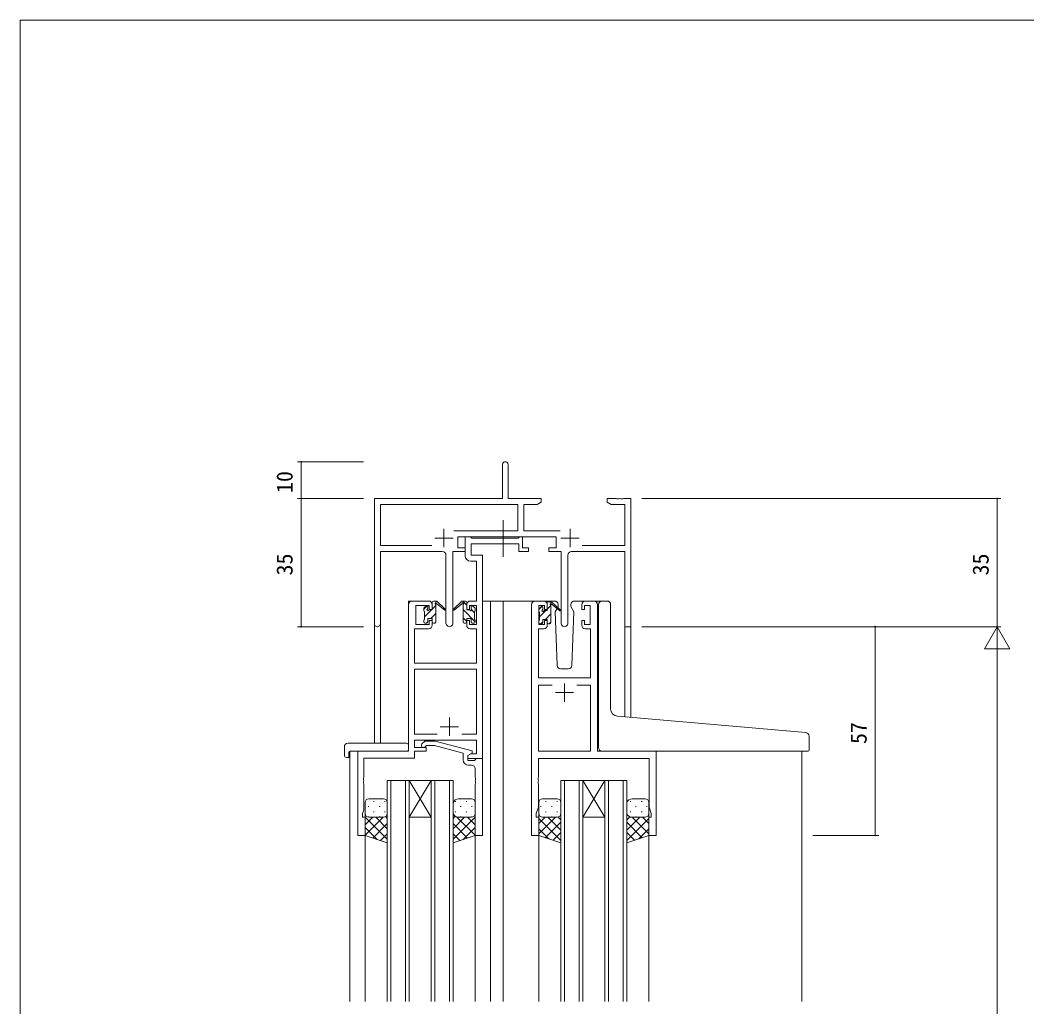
# Model space of a CAD drawing. Units: millimetres, scale not verified. Extents: x -567 to 567, y -403 to 403.
# Drawn here: x -562.7 to -287.9, y 129.7 to 399 of the extents above; entities that cross this region are included whole.
import ezdxf
from ezdxf.enums import TextEntityAlignment as Align

# ---------------------------------------------------------------- set-up
doc = ezdxf.new("R2010")
doc.units = ezdxf.units.MM
doc.header["$LTSCALE"] = 2
doc.linetypes.add('CHAIN2', pattern=[12, 9, -1, 1, -1])
for name, color, linetype, lineweight in [('0-1_USER1', 6, 'Continuous', 9), ('0-2_YKK_ZWAK', 2, 'Continuous', 9), ('0-3_YKK_11', 4, 'Continuous', 9), ('0-4_YKK_12', 7, 'Continuous', 9), ('0-5_YKK_13', 7, 'Continuous', 9)]:
    doc.layers.add(name, color=color, linetype=linetype, lineweight=lineweight)
doc.styles.add('ＭＳ ゴシック', font='')
doc.styles.get('ＭＳ ゴシック').set_extended_font_data('MS Gothic')

msp = doc.modelspace()

# ---------------------------------------------------------------- linework, layer by layer
at = {"layer": '0-1_USER1'}
for p, q in [((-469.029, 278.472), (-487.029, 278.472)), ((-486.029, 268.472), (-486.029, 278.472)), ((-469.029, 268.472), (-487.029, 268.472)), ((-469.029, 268.472), (-487.029, 268.472)), ((-486.029, 268.472), (-486.029, 233.472)), ((-393.029, 268.472), (-295.029, 268.472)), ((-296.029, 233.472), (-296.029, 268.472)), ((-469.029, 233.472), (-487.029, 233.472)), ((-393.029, 233.472), (-295.029, 233.472)), ((-393.029, 233.472), (-295.029, 233.472)), ((-365.329, 233.472), (-328.329, 233.472)), ((-329.329, 176.472), (-329.329, 233.472)), ((-296.029, 233.472), (-299.529, 227.41)), ((-296.029, 233.472), (-292.529, 227.41)), ((-296.029, 233.472), (-296.029, 221.347)), ((-299.529, 227.41), (-292.529, 227.41)), ((-296.029, 226.472), (-296.029, -159.528)), ((-346.329, 176.472), (-328.329, 176.472))]:
    msp.add_line(p, q, dxfattribs=at)
for centre, start, end in [((-486.029, 278.472), 90, 270), ((-486.029, 278.472), 270, 90), ((-486.029, 268.472), 90, 270), ((-486.029, 268.472), 90, 270), ((-486.029, 268.472), 270, 90), ((-486.029, 268.472), 270, 90), ((-296.029, 268.472), 90, 270), ((-296.029, 268.472), 270, 90), ((-486.029, 233.472), 90, 270), ((-486.029, 233.472), 270, 90), ((-329.329, 233.472), 90, 270), ((-329.329, 233.472), 270, 90), ((-329.329, 176.472), 90, 270), ((-329.329, 176.472), 270, 90)]:
    msp.add_arc(centre, 0.106, start, end, dxfattribs=at)
at = {"layer": '0-2_YKK_ZWAK'}
for p, q in [((-456.729, 199.772), (-456.729, 240.472)), ((-453.529, 240.472), (-456.729, 240.472)), ((-436.53, 240.472), (-430.829, 240.472)), ((-434.329, 240.472), (-434.329, 131.219)), ((-430.829, 240.472), (-430.829, 131.219)), ((-430.829, 240.472), (-422.129, 240.472)), ((-406.129, 240.472), (-403.832, 240.472)), ((-466.029, 234.287), (-466.029, 201.659)), ((-464.399, 234.287), (-464.399, 201.659)), ((-397.659, 233.472), (-397.659, 208.875)), ((-396.029, 233.472), (-397.659, 233.472)), ((-396.029, 233.472), (-396.029, 208.732)), ((-472.729, 199.472), (-472.729, 131.219)), ((-470.229, 199.472), (-472.729, 199.472)), ((-389.429, 199.472), (-349.329, 199.472)), ((-349.329, 199.472), (-349.329, 131.219)), ((-461.529, 191.467), (-461.529, 131.219)), ((-457.529, 131.219), (-457.529, 191.467)), ((-456.529, 191.467), (-450.529, 191.467)), ((-456.529, 191.467), (-450.529, 181.467)), ((-450.529, 191.467), (-456.529, 181.467)), ((-449.529, 191.467), (-449.529, 131.219)), ((-445.529, 131.219), (-445.529, 191.467)), ((-414.129, 191.467), (-414.129, 131.219)), ((-410.129, 131.219), (-410.129, 191.467)), ((-409.129, 191.467), (-403.129, 191.467)), ((-409.129, 191.467), (-403.129, 181.467)), ((-403.129, 191.467), (-409.129, 181.467)), ((-402.129, 191.467), (-402.129, 131.219)), ((-398.129, 131.219), (-398.129, 191.467)), ((-456.529, 181.467), (-450.529, 181.467)), ((-409.129, 181.467), (-403.129, 181.467)), ((-468.529, 176.972), (-468.529, 131.219)), ((-438.529, 176.972), (-438.529, 131.219)), ((-421.129, 176.972), (-421.129, 131.219)), ((-391.129, 176.972), (-391.129, 131.219))]:
    msp.add_line(p, q, dxfattribs=at)
for points in [[(-462.529, 131.219), (-462.529, 191.467), (-456.529, 191.467), (-456.529, 131.219)], [(-450.529, 131.219), (-450.529, 191.467), (-444.529, 191.467), (-444.529, 131.219)], [(-415.129, 131.219), (-415.129, 191.467), (-409.129, 191.467), (-409.129, 131.219)], [(-403.129, 131.219), (-403.129, 191.467), (-397.129, 191.467), (-397.129, 131.219)]]:
    msp.add_lwpolyline(points, dxfattribs=at)
at = {"layer": '0-3_YKK_11', "linetype": 'CHAIN2'}
msp.add_line((-430.831, 252.542), (-430.831, 262.529), dxfattribs=at)
at = {"layer": '0-3_YKK_11'}
for p, q in [((-452.53, 238.219), (-451.605, 239.145)), ((-452.442, 238.584), (-451.942, 239.084)), ((-450.23, 238.274), (-449.23, 239.274)), ((-449.93, 240.472), (-449.139, 240.472)), ((-449.23, 239.972), (-449.23, 240.472)), ((-449.23, 234.772), (-449.23, 239.372)), ((-448.946, 240.401), (-446.764, 238.354)), ((-446.796, 238.009), (-448.936, 239.706)), ((-442.113, 240.401), (-444.295, 238.354)), ((-444.263, 238.009), (-442.123, 239.706)), ((-441.129, 240.472), (-441.92, 240.472)), ((-441.829, 239.972), (-441.829, 240.472)), ((-440.829, 239.37), (-441.829, 240.37)), ((-441.829, 234.772), (-441.829, 239.372)), ((-438.617, 238.584), (-439.117, 239.084)), ((-416.843, 240.472), (-419.829, 240.472)), ((-418.829, 238.244), (-417.836, 239.237)), ((-418.529, 240.272), (-417.738, 240.272)), ((-417.829, 239.772), (-417.829, 240.272)), ((-417.829, 234.572), (-417.829, 239.172)), ((-417.545, 240.201), (-415.363, 238.154)), ((-415.395, 237.809), (-417.535, 239.505)), ((-408.429, 240.472), (-411.416, 240.472)), ((-404.832, 209.502), (-404.832, 239.472)), ((-403.832, 240.472), (-402.532, 240.472)), ((-401.532, 211.046), (-401.532, 239.472)), ((-452.53, 237.772), (-452.53, 238.372)), ((-452.33, 236.174), (-450.432, 238.072)), ((-452.33, 235.472), (-452.33, 237.572)), ((-451.43, 238.872), (-451.43, 238.533)), ((-450.587, 235.672), (-449.23, 237.029)), ((-438.529, 234.825), (-441.829, 238.125)), ((-439.629, 238.872), (-439.629, 238.533)), ((-438.729, 237.27), (-439.41, 237.951)), ((-438.729, 235.472), (-438.729, 237.572)), ((-438.529, 237.772), (-438.529, 238.372)), ((-421.129, 237.572), (-421.129, 238.172)), ((-421.128, 238.19), (-420.347, 238.971)), ((-421.041, 238.384), (-420.541, 238.884)), ((-420.929, 236.144), (-419.201, 237.872)), ((-420.929, 235.272), (-420.929, 237.372)), ((-420.029, 238.672), (-420.029, 238.333)), ((-419.356, 235.472), (-417.829, 236.999)), ((-416.151, 238.408), (-416.672, 237.504)), ((-416.672, 237.504), (-416.163, 222.937)), ((-412.096, 222.937), (-411.587, 237.504)), ((-452.53, 234.772), (-452.53, 235.272)), ((-451.73, 234.472), (-452.23, 234.472)), ((-451.787, 234.472), (-451.43, 234.829)), ((-451.43, 235.672), (-451.43, 234.772)), ((-451.43, 235.672), (-450.23, 235.672)), ((-450.23, 235.672), (-450.23, 234.772)), ((-449.53, 234.472), (-449.93, 234.472)), ((-449.542, 234.472), (-449.23, 234.784)), ((-440.829, 234.879), (-441.829, 235.879)), ((-441.529, 234.472), (-441.129, 234.472)), ((-439.629, 235.672), (-440.829, 235.672)), ((-440.829, 235.672), (-440.829, 234.772)), ((-439.629, 235.672), (-439.629, 234.772)), ((-439.329, 234.472), (-438.829, 234.472)), ((-438.529, 234.772), (-438.529, 235.272)), ((-421.129, 234.572), (-421.129, 235.072)), ((-420.329, 234.272), (-420.829, 234.272)), ((-420.556, 234.272), (-420.029, 234.799)), ((-420.029, 235.472), (-420.029, 234.572)), ((-420.029, 235.472), (-418.829, 235.472)), ((-418.829, 235.472), (-418.829, 234.572)), ((-418.129, 234.272), (-418.529, 234.272)), ((-418.311, 234.272), (-417.829, 234.754)), ((-415.164, 221.972), (-413.095, 221.972)), ((-404.832, 200.472), (-404.832, 209.502)), ((-348.245, 204.552), (-399.706, 209.054)), ((-347.332, 199.772), (-347.332, 203.556)), ((-474.218, 200.659), (-474.218, 198.284)), ((-473.218, 201.659), (-457.23, 201.659)), ((-456.73, 200.659), (-456.73, 201.159)), ((-456.73, 199.972), (-456.73, 200.659)), ((-473.03, 199.172), (-473.03, 198.28)), ((-472.73, 199.472), (-457.23, 199.472)), ((-403.832, 199.472), (-347.632, 199.472)), ((-468.529, 185.472), (-468.529, 182.472)), ((-467.709, 184.392), (-467.509, 184.392)), ((-463.529, 186.472), (-467.529, 186.472)), ((-466.294, 185.807), (-466.094, 185.807)), ((-464.679, 184.392), (-464.479, 184.392)), ((-463.264, 185.807), (-463.064, 185.807)), ((-462.529, 182.472), (-462.529, 185.472)), ((-444.529, 182.472), (-444.529, 185.472)), ((-443.794, 185.807), (-443.994, 185.807)), ((-443.029, 186.472), (-439.529, 186.472)), ((-442.379, 184.392), (-442.579, 184.392)), ((-440.764, 185.807), (-440.964, 185.807)), ((-439.349, 184.392), (-439.549, 184.392)), ((-438.529, 185.472), (-438.529, 182.472)), ((-421.129, 185.472), (-421.129, 182.472)), ((-420.709, 184.392), (-420.509, 184.392)), ((-416.129, 186.472), (-420.129, 186.472)), ((-419.294, 185.807), (-419.094, 185.807)), ((-417.679, 184.392), (-417.479, 184.392)), ((-416.264, 185.807), (-416.064, 185.807)), ((-415.129, 182.472), (-415.129, 185.472)), ((-397.129, 182.472), (-397.129, 185.472)), ((-395.994, 185.807), (-396.194, 185.807)), ((-395.629, 186.472), (-392.129, 186.472)), ((-394.579, 184.392), (-394.779, 184.392)), ((-392.964, 185.807), (-393.164, 185.807)), ((-391.549, 184.392), (-391.749, 184.392)), ((-391.129, 185.472), (-391.129, 182.472)), ((-468.501, 182.237), (-468.529, 182.209)), ((-468.529, 181.504), (-462.529, 175.504)), ((-463.609, 181.472), (-468.529, 176.552)), ((-466.438, 181.472), (-468.529, 179.38)), ((-467.709, 181.562), (-467.509, 181.562)), ((-467.529, 181.472), (-463.529, 181.472)), ((-467.529, 181.472), (-463.529, 181.472)), ((-466.294, 182.977), (-466.094, 182.977)), ((-465.669, 181.472), (-462.529, 178.332)), ((-464.679, 181.562), (-464.479, 181.562)), ((-463.264, 182.977), (-463.064, 182.977)), ((-462.995, 181.626), (-462.529, 181.16)), ((-443.954, 181.736), (-444.529, 181.16)), ((-438.529, 181.504), (-444.529, 175.504)), ((-441.39, 181.472), (-444.529, 178.332)), ((-443.794, 182.977), (-443.994, 182.977)), ((-443.505, 181.528), (-438.529, 176.552)), ((-439.529, 181.472), (-443.029, 181.472)), ((-439.529, 181.472), (-443.029, 181.472)), ((-442.379, 181.562), (-442.579, 181.562)), ((-440.764, 182.977), (-440.964, 182.977)), ((-440.621, 181.472), (-438.529, 179.38)), ((-439.349, 181.562), (-439.549, 181.562)), ((-438.558, 182.237), (-438.529, 182.209)), ((-416.609, 181.472), (-421.129, 176.952)), ((-419.438, 181.472), (-421.129, 179.78)), ((-420.544, 181.562), (-420.509, 181.562)), ((-420.129, 181.472), (-416.129, 181.472)), ((-420.129, 181.472), (-416.129, 181.472)), ((-419.294, 182.977), (-419.094, 182.977)), ((-418.669, 181.472), (-415.129, 177.932)), ((-417.679, 181.562), (-417.479, 181.562)), ((-416.264, 182.977), (-416.064, 182.977)), ((-415.874, 181.505), (-415.129, 180.76)), ((-396.295, 181.595), (-397.129, 180.76)), ((-393.59, 181.472), (-397.129, 177.932)), ((-395.994, 182.977), (-396.194, 182.977)), ((-395.649, 181.471), (-391.129, 176.952)), ((-392.129, 181.472), (-395.629, 181.472)), ((-392.129, 181.472), (-395.629, 181.472)), ((-394.579, 181.562), (-394.779, 181.562)), ((-392.964, 182.977), (-393.164, 182.977)), ((-392.821, 181.472), (-391.129, 179.78)), ((-391.715, 181.562), (-391.749, 181.562)), ((-468.529, 178.675), (-465.224, 175.37)), ((-462.529, 179.723), (-466.468, 175.785)), ((-444.529, 179.723), (-440.591, 175.785)), ((-438.529, 178.675), (-441.834, 175.37)), ((-421.129, 181.104), (-415.129, 175.104)), ((-415.129, 180.123), (-419.368, 175.885)), ((-391.129, 181.104), (-397.129, 175.104)), ((-397.129, 180.123), (-392.891, 175.885)), ((-462.529, 176.895), (-464.347, 175.078)), ((-444.529, 176.895), (-442.712, 175.078)), ((-421.129, 178.275), (-418.424, 175.57)), ((-415.129, 177.295), (-417.247, 175.178)), ((-397.129, 177.295), (-395.012, 175.178)), ((-391.129, 178.275), (-393.834, 175.57))]:
    msp.add_line(p, q, dxfattribs=at)
for points in [[(-450.969, 238.072), (-450.23, 238.072), (-450.23, 240.172)], [(-440.09, 238.072), (-440.829, 238.072), (-440.829, 240.172)], [(-419.568, 237.872), (-418.829, 237.872), (-418.829, 239.972)], [(-415.843, 239.507), (-415.825, 238.972), (-415.969, 238.722)], [(-411.587, 237.504), (-412.434, 238.972), (-412.416, 239.507)], [(-473.218, 197.78), (-473.03, 197.78), (-473.03, 198.28)], [(-462.529, 182.472), (-462.529, 174.472), (-468.529, 176.472), (-468.529, 182.472)], [(-444.529, 182.472), (-444.529, 174.472), (-438.529, 176.472), (-438.529, 182.472)], [(-415.129, 182.472), (-415.129, 174.472), (-421.129, 176.472), (-421.129, 182.472)], [(-397.129, 182.472), (-397.129, 174.472), (-391.129, 176.472), (-391.129, 182.472)]]:
    msp.add_lwpolyline(points, dxfattribs=at)
for centre, radius, start, end in [((-451.73, 238.872), 0.3, 0, 135), ((-449.93, 240.172), 0.3, 90, 180), ((-449.23, 239.772), 0.2, 20.88332, 233.1301), ((-449.53, 239.372), 0.3, 0, 53.1301), ((-449.139, 240.172), 0.3, 49.89741, 90), ((-448.763, 239.95), 0.3, 200.88332, 234.62002), ((-442.296, 239.95), 0.3, 305.37998, 339.11668), ((-441.92, 240.172), 0.3, 90, 130.10259), ((-441.829, 239.772), 0.2, 306.8699, 159.11668), ((-441.529, 239.372), 0.3, 126.8699, 180), ((-441.129, 240.172), 0.3, 0, 90), ((-439.329, 238.872), 0.3, 45, 180), ((-418.529, 239.972), 0.3, 90, 180), ((-417.829, 239.572), 0.2, 20.88332, 233.1301), ((-418.129, 239.172), 0.3, 0, 53.1301), ((-417.738, 239.972), 0.3, 49.89741, 90), ((-417.362, 239.75), 0.3, 200.88332, 234.62002), ((-416.843, 239.472), 1, 2, 90), ((-411.416, 239.472), 1, 90, 178), ((-403.832, 239.472), 1, 90, 180), ((-402.532, 239.472), 1, 0, 90), ((-452.23, 238.372), 0.3, 135, 180), ((-452.33, 237.772), 0.2, 180, 270), ((-451.43, 238.072), 0.25, 123.05573, 326.94427), ((-451.73, 238.533), 0.3, 303.05573, 0), ((-450.969, 237.772), 0.3, 90, 146.94427), ((-446.68, 238.172), 0.2, 234.62002, 114.62002), ((-444.378, 238.172), 0.2, 65.37998, 305.37998), ((-440.09, 237.772), 0.3, 33.05573, 90), ((-439.629, 238.072), 0.25, 213.05573, 56.94427), ((-439.329, 238.533), 0.3, 180, 236.94427), ((-438.729, 237.772), 0.2, 270, 0), ((-438.829, 238.372), 0.3, 0, 45), ((-420.829, 238.172), 0.3, 135, 180), ((-420.929, 237.572), 0.2, 180, 270), ((-420.329, 238.672), 0.3, 0, 135), ((-420.029, 237.872), 0.25, 123.05573, 326.94427), ((-420.329, 238.333), 0.3, 303.05573, 0), ((-419.568, 237.572), 0.3, 90, 146.94427), ((-415.279, 237.972), 0.2, 234.62002, 114.62002), ((-452.33, 235.272), 0.2, 90, 180), ((-452.23, 234.772), 0.3, 180, 270), ((-451.73, 234.772), 0.3, 270, 0), ((-449.93, 234.772), 0.3, 180, 270), ((-449.53, 234.772), 0.3, 270, 0), ((-441.529, 234.772), 0.3, 180, 270), ((-441.129, 234.772), 0.3, 270, 0), ((-439.329, 234.772), 0.3, 180, 270), ((-438.829, 234.772), 0.3, 270, 0), ((-438.729, 235.272), 0.2, 0, 90), ((-420.929, 235.072), 0.2, 90, 180), ((-420.829, 234.572), 0.3, 180, 270), ((-420.329, 234.572), 0.3, 270, 0), ((-418.529, 234.572), 0.3, 180, 270), ((-418.129, 234.572), 0.3, 270, 0), ((-415.164, 222.972), 1, 182, 270), ((-413.095, 222.972), 1, 270, 358), ((-399.532, 211.046), 2, 180, 265), ((-348.332, 203.556), 1, 0, 85), ((-473.218, 200.659), 1, 90.00506, 180), ((-457.23, 201.159), 0.5, 0, 90.0011), ((-473.753, 198.268), 0.462, 177.95347, 223.0495), ((-473.448, 198.91), 1.153, 236.12301, 281.50529), ((-472.73, 199.172), 0.3, 90, 180), ((-457.23, 199.972), 0.5, 270, 0), ((-403.832, 200.472), 1, 180, 224.427), ((-403.832, 200.472), 1, 224.427, 270), ((-403.832, 200.472), 1, 224.427, 238.63302), ((-347.632, 199.772), 0.3, 270, 0), ((-467.529, 185.472), 1, 90.0001, 180.0001), ((-463.529, 185.472), 1, 0.0001, 90.0001), ((-443.091, 184.94), 1.534, 87.6883, 159.69129), ((-439.529, 185.472), 1, 359.9999, 89.9999), ((-420.129, 185.472), 1, 90.0001, 180.0001), ((-416.129, 185.472), 1, 0.0001, 90.0001), ((-395.691, 184.94), 1.534, 87.6883, 159.69129), ((-392.129, 185.472), 1, 359.9999, 89.9999), ((-467.529, 182.472), 1, 180.0001, 270.0001), ((-467.529, 182.472), 1, 180.0001, 270.0001), ((-463.529, 182.472), 1, 270.0001, 0.0001), ((-463.529, 182.472), 1, 270.0001, 0.0001), ((-443.091, 183.004), 1.534, 200.30854, 272.31156), ((-443.091, 183.004), 1.534, 200.30854, 272.31156), ((-439.529, 182.472), 1, 269.9999, 359.9999), ((-439.529, 182.472), 1, 269.9999, 359.9999), ((-420.129, 182.472), 1, 180.0001, 270.0001), ((-420.129, 182.472), 1, 180.0001, 270.0001), ((-416.129, 182.472), 1, 270.0001, 0.0001), ((-416.129, 182.472), 1, 270.0001, 0.0001), ((-395.691, 183.004), 1.534, 200.30854, 272.31156), ((-395.691, 183.004), 1.534, 200.30854, 272.31156), ((-392.129, 182.472), 1, 269.9999, 359.9999), ((-392.129, 182.472), 1, 269.9999, 359.9999)]:
    msp.add_arc(centre, radius, start, end, dxfattribs=at)
at = {"layer": '0-4_YKK_12'}
for p, q in [((-447.029, 260.172), (-447.029, 255.172)), ((-412.629, 260.172), (-412.629, 255.172)), ((-450.38, 255.602), (-464.399, 255.602)), ((-449.529, 257.672), (-444.529, 257.672)), ((-415.129, 257.672), (-410.129, 257.672)), ((-446.479, 234.422), (-446.479, 252.972)), ((-413.179, 252.972), (-413.179, 234.422)), ((-451.23, 240.472), (-455.73, 240.472)), ((-423.129, 176.472), (-423.129, 239.472)), ((-422.129, 240.472), (-419.829, 240.472)), ((-408.429, 240.472), (-406.129, 240.472)), ((-414.129, 217.972), (-414.129, 212.972)), ((-410.779, 217.542), (-407.059, 217.542)), ((-416.629, 215.472), (-411.629, 215.472)), ((-448.03, 206.172), (-443.03, 206.172)), ((-445.53, 208.672), (-445.53, 203.672)), ((-448.88, 204.102), (-455.1, 204.102)), ((-439.53, 195.672), (-440.33, 195.672))]:
    msp.add_line(p, q, dxfattribs=at)
for points in [[(-466.029, 234.287), (-466.029, 268.472), (-431.029, 268.472), (-431.029, 277.722)], [(-429.529, 277.722), (-429.529, 268.472), (-420.529, 268.472), (-420.529, 267.472), (-421.621, 266.842), (-425.229, 266.842), (-425.229, 259.602), (-415.322, 259.602)], [(-450.38, 255.602), (-464.399, 255.602), (-464.399, 266.842), (-426.859, 266.842), (-426.859, 259.602), (-444.337, 259.602)], [(-409.279, 255.602), (-397.659, 255.602), (-397.659, 266.842), (-401.438, 266.842), (-402.529, 267.472), (-402.529, 268.472), (-399.988, 268.472), (-399.804, 268.352), (-399.255, 268.352), (-399.071, 268.472), (-398.988, 268.472), (-398.804, 268.352), (-398.255, 268.352), (-398.071, 268.472), (-396.029, 268.472), (-396.029, 233.472), (-397.659, 233.472), (-397.659, 253.972), (-412.179, 253.972)], [(-415.079, 234.422), (-415.079, 253.972), (-418.429, 253.972), (-418.429, 254.972), (-416.429, 254.972), (-416.429, 257.972), (-443.229, 257.972), (-443.229, 254.972), (-441.229, 254.972), (-441.229, 253.972), (-444.579, 253.972), (-444.579, 234.422)], [(-436.53, 197.472), (-436.53, 240.472), (-436.53, 252.972), (-439.6, 252.972), (-439.6, 256.042), (-426.63, 256.042), (-426.63, 253.972), (-423.93, 253.972), (-423.93, 254.972), (-425.63, 254.972), (-425.63, 257.972), (-426.33, 257.972), (-426.605, 257.792), (-426.788, 257.672), (-439.442, 257.672), (-439.625, 257.792), (-439.9, 257.972), (-441.23, 257.972), (-441.23, 252.842)], [(-447.479, 253.972), (-464.399, 253.972), (-464.399, 234.287)], [(-439.73, 251.342), (-438.16, 251.342), (-438.16, 240.472), (-439.83, 240.472)], [(-456.73, 239.472), (-456.73, 199.472), (-470.53, 199.472), (-470.53, 176.472), (-468.53, 176.472), (-468.53, 181.472), (-469.23, 181.472), (-469.23, 182.472), (-468.9, 183.379), (-468.9, 190.514), (-469.02, 190.697), (-469.02, 191.247), (-468.9, 191.43), (-468.9, 191.514), (-469.02, 191.697), (-469.02, 192.247), (-468.9, 192.43), (-468.9, 197.572), (-455.1, 197.572), (-455.1, 199.472), (-451.93, 199.472), (-451.93, 200.472), (-455.1, 200.472), (-455.1, 202.472), (-438.16, 202.472), (-438.16, 198.772), (-439.664, 198.772), (-440.53, 198.272), (-440.53, 197.472), (-436.53, 197.472)], [(-450.23, 233.872), (-450.23, 235.172), (-451.03, 235.172), (-451.03, 234.072), (-454.73, 234.072), (-454.73, 239.272), (-451.03, 239.272), (-451.03, 238.172), (-450.23, 238.172), (-450.23, 239.472)], [(-440.83, 239.472), (-440.83, 238.172), (-440.03, 238.172), (-440.03, 239.272), (-438.16, 239.272), (-438.16, 234.072), (-440.03, 234.072), (-440.03, 235.172), (-440.83, 235.172), (-440.83, 233.872)], [(-405.129, 239.472), (-405.129, 199.472), (-389.129, 199.472), (-389.129, 176.472), (-391.129, 176.472), (-391.129, 181.472), (-390.429, 181.472), (-390.429, 182.472), (-391.059, 184.203), (-391.059, 197.542), (-421.199, 197.542), (-421.199, 192.43), (-421.319, 192.247), (-421.319, 191.697), (-421.199, 191.514), (-421.199, 191.43), (-421.319, 191.247), (-421.319, 190.697), (-421.199, 190.514), (-421.199, 184.203), (-421.829, 182.472), (-421.829, 181.472), (-421.129, 181.472), (-421.129, 176.472), (-423.129, 176.472)], [(-418.829, 239.472), (-418.829, 238.172), (-419.629, 238.172), (-419.629, 239.272), (-421.129, 239.272), (-421.129, 234.072), (-419.629, 234.072), (-419.629, 235.172), (-418.829, 235.172), (-418.829, 233.872)], [(-409.429, 233.872), (-409.429, 235.172), (-408.629, 235.172), (-408.629, 234.072), (-407.129, 234.072), (-407.129, 239.272), (-408.629, 239.272), (-408.629, 238.172), (-409.429, 238.172), (-409.429, 239.472)], [(-439.83, 232.872), (-438.16, 232.872), (-438.16, 223.472), (-455.1, 223.472), (-455.1, 232.872), (-451.23, 232.872)], [(-419.829, 232.872), (-421.199, 232.872), (-421.199, 219.472), (-407.059, 219.472), (-407.059, 232.872), (-408.429, 232.872)], [(-448.88, 204.102), (-455.1, 204.102), (-455.1, 221.842), (-438.16, 221.842), (-438.16, 204.102), (-442.18, 204.102)], [(-410.779, 217.542), (-407.059, 217.542), (-407.059, 199.472), (-421.199, 199.472), (-421.199, 217.542), (-417.48, 217.542)], [(-453.054, 201.496), (-452.278, 202.272), (-449.433, 202.272), (-439.33, 199.565), (-439.33, 198.965), (-440.53, 198.272), (-440.53, 196.972), (-438.73, 196.972), (-438.53, 197.172), (-438.23, 197.472), (-436.53, 197.472)], [(-441.83, 197.172), (-441.83, 198.992), (-449.591, 201.072), (-451.781, 201.072), (-452.205, 200.648)], [(-436.53, 197.472), (-436.53, 176.472), (-438.53, 176.472), (-438.53, 190.514), (-438.41, 190.697), (-438.41, 191.247), (-438.53, 191.43), (-438.53, 191.514), (-438.41, 191.697), (-438.41, 192.247), (-438.53, 192.43), (-438.53, 194.672)]]:
    msp.add_lwpolyline(points, dxfattribs=at)
for centre, radius, start, end in [((-430.279, 277.722), 0.75, 359.99999, 180.00001), ((-447.479, 252.972), 1, 0.00001, 89.99999), ((-439.73, 252.842), 1.5, 180.00001, 269.99999), ((-412.179, 252.972), 1, 90.00001, 179.99999), ((-455.73, 239.472), 1, 90.00001, 179.99999), ((-451.23, 239.472), 1, 0.00001, 89.99999), ((-439.83, 239.472), 1, 90.00001, 179.99999), ((-422.129, 239.472), 1, 90.00001, 179.99999), ((-419.829, 239.472), 1, 0.00001, 89.99999), ((-408.429, 239.472), 1, 90.00001, 179.99999), ((-406.129, 239.472), 1, 0.00001, 89.99999), ((-465.214, 234.287), 0.815, 179.99999, 0.00001), ((-451.23, 233.872), 1, 270.00001, 359.99999), ((-445.529, 234.422), 0.95, 179.99999, 0.00001), ((-439.83, 233.872), 1, 180.00001, 269.99999), ((-419.829, 233.872), 1, 270.00001, 359.99999), ((-414.129, 234.422), 0.95, 179.99999, 0.00001), ((-408.429, 233.872), 1, 180.00001, 269.99999), ((-452.63, 201.072), 0.6, 134.99999, 315.00001), ((-440.33, 197.172), 1.5, 180.00001, 269.99999), ((-439.53, 194.672), 1, 0.00001, 89.99999)]:
    msp.add_arc(centre, radius, start, end, dxfattribs=at)
at = {"layer": '0-5_YKK_13'}
for p in [(537.274, 399), (-562.726, -351)]:
    msp.add_line(p, (-562.726, 399), dxfattribs=at)

# ---------------------------------------------------------------- texts
at = {"layer": '0-1_USER1', "style": 'ＭＳ ゴシック'}
for s, p in [('10', (-487.029, 269.952)), ('35', (-487.029, 247.452)), ('35', (-297.029, 247.452)), ('57', (-330.329, 201.452))]:
    msp.add_text(s, height=4.399, rotation=90, dxfattribs=at).set_placement(p, align=Align.BOTTOM_LEFT)

doc.saveas('drawing.dxf')
